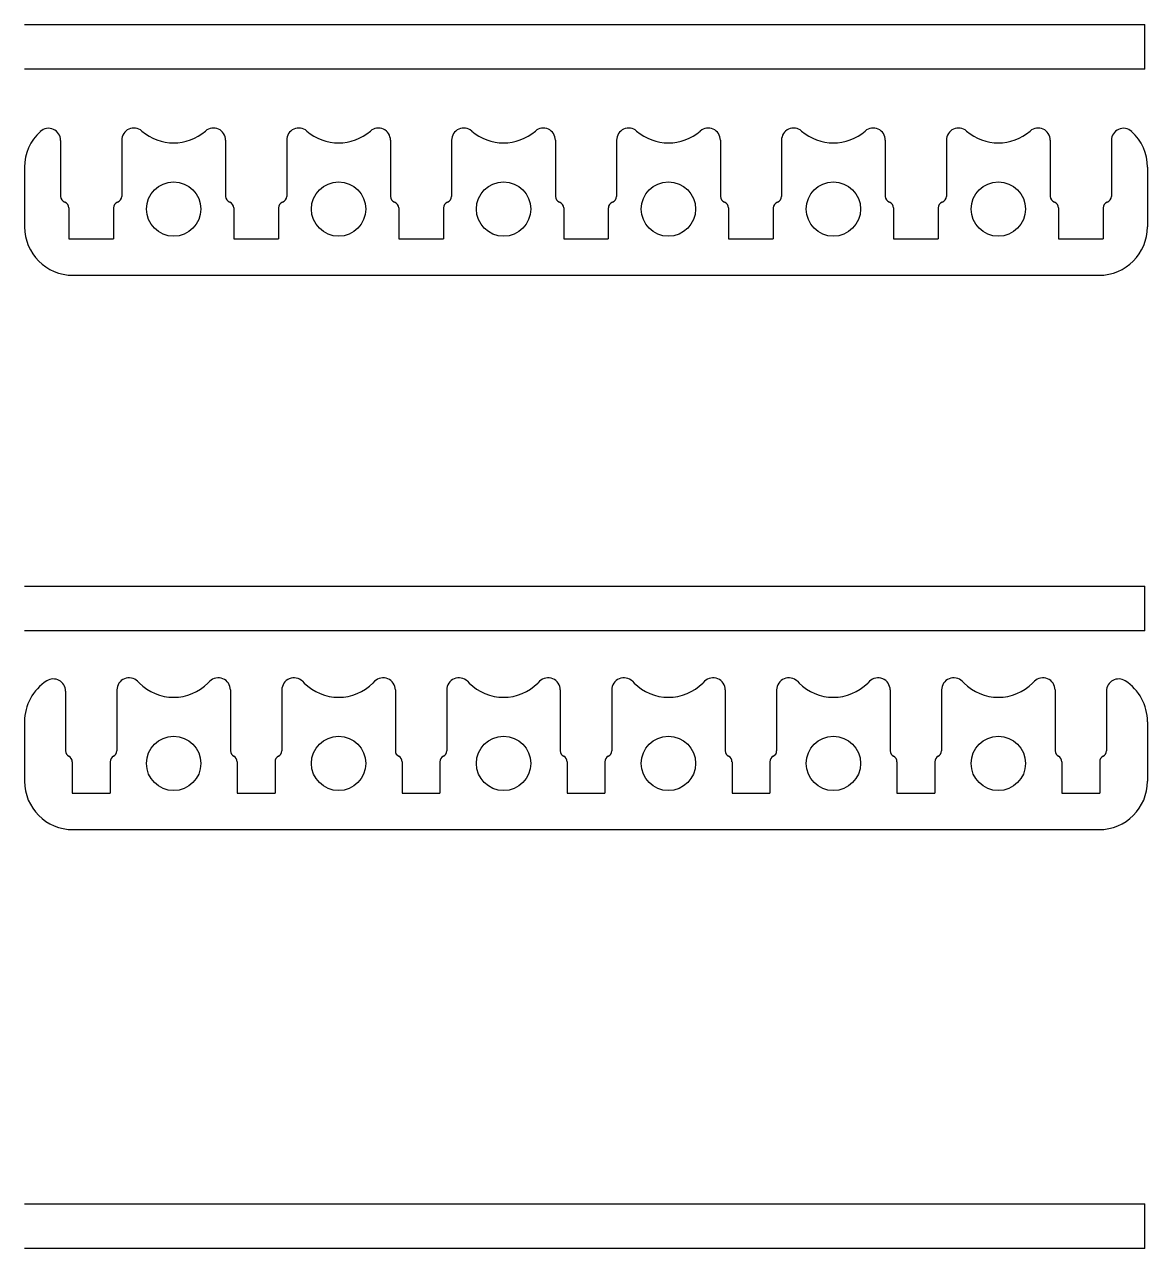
# Model space of a CAD drawing. Header units: inches. Extents: x -309 to 118, y -31 to 166.
# Drawn here: x -166.96 to -161.17, y 65.37 to 71.68 of the extents above; entities that cross this region are included whole.
import ezdxf

# ---------------------------------------------------------------- set-up
doc = ezdxf.new("R2010")
doc.units = ezdxf.units.IN
doc.header["$MEASUREMENT"] = 0
doc.layers.add('CUT', color=1, linetype='Continuous')

# ---------------------------------------------------------------- blocks, each defined once
blk = doc.blocks.new('CS_Holder_Transverse2')
at = {"layer": 'CUT'}
for p, q in [((-2.3108, 0.7644), (-2.3018, 0.7553)), ((-1.9392, 0.7644), (-1.9482, 0.7553)), ((-1.4608, 0.7644), (-1.4518, 0.7553)), ((-1.0892, 0.7644), (-1.0982, 0.7553)), ((-0.6108, 0.7644), (-0.6018, 0.7553)), ((-0.2392, 0.7644), (-0.2482, 0.7553)), ((0.2392, 0.7644), (0.2482, 0.7553)), ((0.6108, 0.7644), (0.6018, 0.7553)), ((1.0892, 0.7644), (1.0982, 0.7553)), ((1.4608, 0.7644), (1.4518, 0.7553)), ((1.9392, 0.7644), (1.9482, 0.7553)), ((2.3108, 0.7644), (2.3018, 0.7553)), ((-2.6825, 0.7141), (-2.6825, 0.4062)), ((-2.4175, 0.7202), (-2.4175, 0.4062)), ((-1.8325, 0.7202), (-1.8325, 0.4062)), ((-1.5675, 0.7202), (-1.5675, 0.4062)), ((-0.9825, 0.7202), (-0.9825, 0.4062)), ((-0.7175, 0.7202), (-0.7175, 0.4062)), ((-0.1325, 0.7202), (-0.1325, 0.4062)), ((0.1325, 0.7202), (0.1325, 0.4062)), ((0.7175, 0.7202), (0.7175, 0.4062)), ((0.9825, 0.7202), (0.9825, 0.4062)), ((1.5675, 0.7202), (1.5675, 0.4062)), ((1.8325, 0.7202), (1.8325, 0.4062)), ((2.4175, 0.7202), (2.4175, 0.4062)), ((2.6825, 0.7202), (2.6825, 0.4062)), ((-2.8937, 0.5563), (-2.8937, 0.25)), ((2.8937, 0.5563), (2.8937, 0.25)), ((-2.6475, 0.3501), (-2.6475, 0.1875)), ((-2.4525, 0.3501), (-2.4525, 0.1875)), ((-1.7975, 0.3501), (-1.7975, 0.1875)), ((-1.6025, 0.3501), (-1.6025, 0.1875)), ((-0.9475, 0.3501), (-0.9475, 0.1875)), ((-0.7525, 0.3501), (-0.7525, 0.1875)), ((-0.0975, 0.3501), (-0.0975, 0.1875)), ((0.0975, 0.3501), (0.0975, 0.1875)), ((0.7525, 0.3501), (0.7525, 0.1875)), ((0.9475, 0.3501), (0.9475, 0.1875)), ((1.6025, 0.3501), (1.6025, 0.1875)), ((1.7975, 0.3501), (1.7975, 0.1875)), ((2.4525, 0.3501), (2.4525, 0.1875)), ((2.6475, 0.3501), (2.6475, 0.1875)), ((-2.6475, 0.1875), (-2.4525, 0.1875)), ((-1.7975, 0.1875), (-1.6025, 0.1875)), ((-0.9475, 0.1875), (-0.7525, 0.1875)), ((-0.0975, 0.1875), (0.0975, 0.1875)), ((0.7525, 0.1875), (0.9475, 0.1875)), ((1.6025, 0.1875), (1.7975, 0.1875)), ((2.4525, 0.1875), (2.6475, 0.1875)), ((-2.6437, 0), (2.6437, 0))]:
    blk.add_line(p, q, dxfattribs=at)
for centre in [(-2.125, 0.3411), (-1.275, 0.3411), (-0.425, 0.3411), (0.425, 0.3411), (1.275, 0.3411), (2.125, 0.3411)]:
    blk.add_circle(centre, 0.14, dxfattribs=at)
for centre, radius, start, end in [((-2.6437, 0.5563), 0.25, 122.68364, 180), ((-2.745, 0.7141), 0.0625, 0, 122.68364), ((-2.355, 0.7202), 0.0625, 45, 180), ((-1.895, 0.7202), 0.0625, 0, 135), ((-1.505, 0.7202), 0.0625, 45, 180), ((-1.045, 0.7202), 0.0625, 0, 135), ((-0.655, 0.7202), 0.0625, 45, 180), ((-0.195, 0.7202), 0.0625, 0, 135), ((0.195, 0.7202), 0.0625, 45, 180), ((0.655, 0.7202), 0.0625, 0, 135), ((1.045, 0.7202), 0.0625, 45, 180), ((1.505, 0.7202), 0.0625, 0, 135), ((1.895, 0.7202), 0.0625, 45, 180), ((2.355, 0.7202), 0.0625, 0, 135), ((2.745, 0.7141), 0.0625, 57.31636, 180), ((2.6437, 0.5563), 0.25, 0, 57.31636), ((-2.125, 0.9321), 0.25, 225, 315), ((-1.275, 0.9321), 0.25, 225, 315), ((-0.425, 0.9321), 0.25, 225, 315), ((0.425, 0.9321), 0.25, 225, 315), ((1.275, 0.9321), 0.25, 225, 315), ((2.125, 0.9321), 0.25, 225, 315), ((-2.6513, 0.4062), 0.0312, 180, 243.89612), ((-2.4488, 0.4062), 0.0312, 296.10388, 0), ((-1.8012, 0.4062), 0.0312, 180, 243.89612), ((-1.5988, 0.4062), 0.0312, 296.10388, 0), ((-0.9513, 0.4062), 0.0312, 180, 243.89612), ((-0.7488, 0.4062), 0.0312, 296.10388, 0), ((-0.1012, 0.4062), 0.0312, 180, 243.89612), ((0.1012, 0.4062), 0.0312, 296.10388, 0), ((0.7487, 0.4062), 0.0312, 180, 243.89612), ((0.9512, 0.4062), 0.0312, 296.10388, 0), ((1.5987, 0.4062), 0.0312, 180, 243.89612), ((1.8012, 0.4062), 0.0312, 296.10388, 0), ((2.4487, 0.4062), 0.0312, 180, 243.89612), ((2.6512, 0.4062), 0.0312, 296.10388, 0), ((-2.6788, 0.3501), 0.0312, 0, 63.89612), ((-2.4213, 0.3501), 0.0312, 116.10388, 180), ((-1.8288, 0.3501), 0.0312, 0, 63.89612), ((-1.5712, 0.3501), 0.0312, 116.10388, 180), ((-0.9788, 0.3501), 0.0312, 0, 63.89612), ((-0.7213, 0.3501), 0.0312, 116.10388, 180), ((-0.1287, 0.3501), 0.0312, 0, 63.89612), ((0.1288, 0.3501), 0.0312, 116.10388, 180), ((0.7212, 0.3501), 0.0312, 0, 63.89612), ((0.9787, 0.3501), 0.0312, 116.10388, 180), ((1.5712, 0.3501), 0.0312, 0, 63.89612), ((1.8287, 0.3501), 0.0312, 116.10388, 180), ((2.4212, 0.3501), 0.0312, 0, 63.89612), ((2.6787, 0.3501), 0.0312, 116.10388, 180), ((-2.6437, 0.25), 0.25, 180, 270), ((2.6437, 0.25), 0.25, 270, 0)]:
    blk.add_arc(centre, radius, start, end, dxfattribs=at)
blk = doc.blocks.new('CS_Holder_Transverse1')
at = {"layer": 'CUT'}
for p, q in [((-2.7075, 0.6949), (-2.7075, 0.4062)), ((-2.3925, 0.6962), (-2.3925, 0.4062)), ((-1.8575, 0.6962), (-1.8575, 0.4062)), ((-1.5425, 0.6962), (-1.5425, 0.4062)), ((-1.0075, 0.6962), (-1.0075, 0.4062)), ((-0.6925, 0.6962), (-0.6925, 0.4062)), ((-0.1575, 0.6962), (-0.1575, 0.4062)), ((0.1575, 0.6962), (0.1575, 0.4062)), ((0.6925, 0.6962), (0.6925, 0.4062)), ((1.0075, 0.6962), (1.0075, 0.4062)), ((1.5425, 0.6962), (1.5425, 0.4062)), ((1.8575, 0.6962), (1.8575, 0.4062)), ((2.3925, 0.6962), (2.3925, 0.4062)), ((2.7075, 0.6949), (2.7075, 0.4062)), ((-2.8937, 0.5563), (-2.8937, 0.25)), ((2.8937, 0.5563), (2.8937, 0.25)), ((-2.665, 0.347), (-2.665, 0.1875)), ((-2.435, 0.347), (-2.435, 0.1875)), ((-1.815, 0.347), (-1.815, 0.1875)), ((-1.585, 0.347), (-1.585, 0.1875)), ((-0.965, 0.347), (-0.965, 0.1875)), ((-0.735, 0.347), (-0.735, 0.1875)), ((-0.115, 0.347), (-0.115, 0.1875)), ((0.115, 0.347), (0.115, 0.1875)), ((0.735, 0.347), (0.735, 0.1875)), ((0.965, 0.347), (0.965, 0.1875)), ((1.585, 0.347), (1.585, 0.1875)), ((1.815, 0.347), (1.815, 0.1875)), ((2.435, 0.347), (2.435, 0.1875)), ((2.665, 0.347), (2.665, 0.1875)), ((-2.665, 0.1875), (-2.435, 0.1875)), ((-1.815, 0.1875), (-1.585, 0.1875)), ((-0.965, 0.1875), (-0.735, 0.1875)), ((-0.115, 0.1875), (0.115, 0.1875)), ((0.735, 0.1875), (0.965, 0.1875)), ((1.585, 0.1875), (1.815, 0.1875)), ((2.435, 0.1875), (2.665, 0.1875)), ((-2.6437, 0), (2.6437, 0))]:
    blk.add_line(p, q, dxfattribs=at)
for centre in [(-2.125, 0.3411), (-1.275, 0.3411), (-0.425, 0.3411), (0.425, 0.3411), (1.275, 0.3411), (2.125, 0.3411)]:
    blk.add_circle(centre, 0.14, dxfattribs=at)
for centre, radius, start, end in [((-2.77, 0.6949), 0.0625, 0, 132.32486), ((-2.33, 0.6962), 0.0625, 49.00448, 180), ((-1.92, 0.6962), 0.0625, 0, 130.99552), ((-1.48, 0.6962), 0.0625, 49.00448, 180), ((-1.07, 0.6962), 0.0625, 0, 130.99552), ((-0.63, 0.6962), 0.0625, 49.00448, 180), ((-0.22, 0.6962), 0.0625, 0, 130.99552), ((0.22, 0.6962), 0.0625, 49.00448, 180), ((0.63, 0.6962), 0.0625, 0, 130.99552), ((1.07, 0.6962), 0.0625, 49.00448, 180), ((1.48, 0.6962), 0.0625, 0, 130.99552), ((1.92, 0.6962), 0.0625, 49.00448, 180), ((2.33, 0.6962), 0.0625, 0, 130.99552), ((2.77, 0.6949), 0.0625, 47.67514, 180), ((-2.6437, 0.5563), 0.25, 132.32486, 180), ((-2.125, 0.9321), 0.25, 229.00448, 310.99552), ((-1.275, 0.9321), 0.25, 229.00448, 310.99552), ((-0.425, 0.9321), 0.25, 229.00448, 310.99552), ((0.425, 0.9321), 0.25, 229.00448, 310.99552), ((1.275, 0.9321), 0.25, 229.00448, 310.99552), ((2.125, 0.9321), 0.25, 229.00448, 310.99552), ((2.6437, 0.5563), 0.25, 0, 47.67514), ((-2.6762, 0.4062), 0.0312, 180, 251.33708), ((-2.4238, 0.4062), 0.0312, 288.66292, 360), ((-1.8262, 0.4062), 0.0312, 180, 251.33708), ((-1.5738, 0.4062), 0.0312, 288.66292, 360), ((-0.9762, 0.4062), 0.0312, 180, 251.33708), ((-0.7238, 0.4062), 0.0312, 288.66292, 360), ((-0.1262, 0.4062), 0.0312, 180, 251.33708), ((0.1262, 0.4062), 0.0312, 288.66292, 360), ((0.7237, 0.4062), 0.0312, 180, 251.33708), ((0.9762, 0.4062), 0.0312, 288.66292, 360), ((1.5737, 0.4062), 0.0312, 180, 251.33708), ((1.8262, 0.4062), 0.0312, 288.66292, 360), ((2.4237, 0.4062), 0.0312, 180, 251.33708), ((2.6762, 0.4062), 0.0312, 288.66292, 360), ((-2.6963, 0.347), 0.0312, 0, 71.33708), ((-2.4038, 0.347), 0.0312, 108.66292, 180), ((-1.8463, 0.347), 0.0312, 0, 71.33708), ((-1.5537, 0.347), 0.0312, 108.66292, 180), ((-0.9963, 0.347), 0.0312, 0, 71.33708), ((-0.7038, 0.347), 0.0312, 108.66292, 180), ((-0.1462, 0.347), 0.0312, 0, 71.33708), ((0.1463, 0.347), 0.0312, 108.66292, 180), ((0.7037, 0.347), 0.0312, 0, 71.33708), ((0.9962, 0.347), 0.0312, 108.66292, 180), ((1.5537, 0.347), 0.0312, 0, 71.33708), ((1.8462, 0.347), 0.0312, 108.66292, 180), ((2.4037, 0.347), 0.0312, 0, 71.33708), ((2.6962, 0.347), 0.0312, 108.66292, 180), ((-2.6437, 0.25), 0.25, 180, 270), ((2.6437, 0.25), 0.25, 270, 0)]:
    blk.add_arc(centre, radius, start, end, dxfattribs=at)

msp = doc.modelspace()

# ---------------------------------------------------------------- linework, layer by layer
for p, q in [((-166.96061, 71.67917), (-161.1867, 71.67917)), ((-161.1867, 71.44917), (-161.1867, 71.67917)), ((-161.1867, 71.44917), (-166.96061, 71.44917)), ((-166.96061, 68.78426), (-161.1867, 68.78426)), ((-161.1867, 68.55426), (-161.1867, 68.78426)), ((-161.1867, 68.55426), (-166.96061, 68.55426)), ((-166.96061, 65.60006), (-161.1867, 65.60006)), ((-161.1867, 65.37006), (-161.1867, 65.60006)), ((-161.1867, 65.37006), (-166.96061, 65.37006))]:
    msp.add_line(p, q)

# ---------------------------------------------------------------- block references
for name, p in [('CS_Holder_Transverse1', (-164.06686, 70.3866)), ('CS_Holder_Transverse2', (-164.06686, 67.52917))]:
    msp.add_blockref(name, p)

doc.saveas('drawing.dxf')
